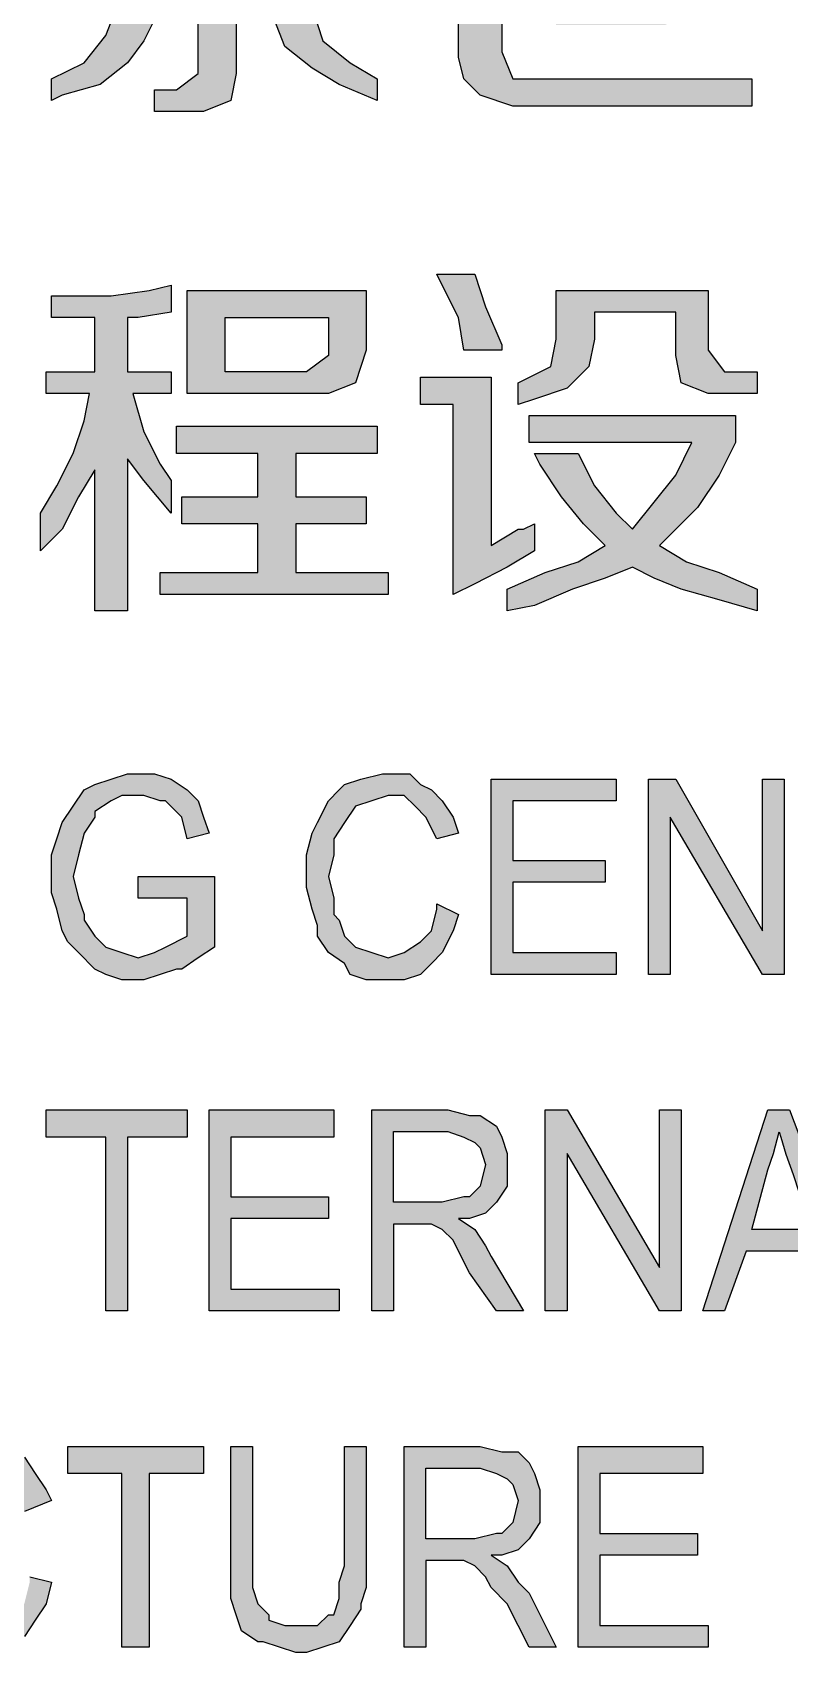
# Model space of a CAD drawing. Extents: x 815029915 to 815825525, y 579155098 to 579748855.
# Drawn here: x 815543155 to 815544057, y 579253276 to 579255209 of the extents above; entities that cross this region are included whole.
import ezdxf

# ---------------------------------------------------------------- set-up
doc = ezdxf.new("R2010")
doc.units = 0
doc.header["$LTSCALE"] = 100
doc.header["$MEASUREMENT"] = 0
doc.layers.add('TK', color=7, linetype='Continuous')

# ---------------------------------------------------------------- blocks, each defined once
blk = doc.blocks.new('cciad-logohatch')
h = blk.add_hatch(color=0)
h.dxf.hatch_style = 1
h.paths.add_polyline_path([(15.706, 17.815), (16.196, 17.815), (16.196, 16.391), (17.178, 16.391), (17.325, 16.44), (17.521, 16.59), (17.619, 16.884), (17.619, 17.815), (18.011, 17.815), (18.011, 18.059), (17.619, 18.059), (17.619, 18.552), (17.276, 18.552), (17.276, 18.059), (16.541, 18.059), (16.541, 18.552), (16.196, 18.552), (16.196, 18.059), (15.706, 18.059), (15.706, 18.454), (15.314, 18.454), (15.314, 18.059), (14.971, 18.059), (14.971, 17.815), (15.314, 17.815), (15.314, 16.098), (15.363, 15.902), (15.51, 15.755), (15.804, 15.657), (17.962, 15.657), (17.962, 15.902), (15.951, 15.902), (15.804, 15.902), (15.706, 16.147)])
h.paths.add_polyline_path([(16.541, 17.815), (17.276, 17.815), (17.276, 16.835), (17.08, 16.639), (16.541, 16.639)], flags=16)
h = blk.add_hatch(color=0)
h.dxf.hatch_style = 1
h.paths.add_polyline_path([(14.285, 17.815), (11.98, 17.815), (11.98, 16.737), (12.962, 16.737), (12.962, 16), (12.962, 15.951), (12.766, 15.804), (12.568, 15.804), (12.568, 15.608), (12.913, 15.608), (13.011, 15.608), (13.256, 15.706), (13.305, 15.951), (13.305, 16.737), (13.844, 16.737), (13.991, 16.737), (14.187, 16.884), (14.285, 17.178)])
h.paths.add_polyline_path([(13.942, 17.57), (13.942, 17.178), (13.942, 17.129), (13.746, 16.982), (12.323, 16.982), (12.323, 17.57)], flags=16)
h = blk.add_hatch(color=0)
h.dxf.hatch_style = 1
h.paths.add_polyline_path([(12.47, 16.245), (12.619, 16.541), (12.225, 16.541), (12.127, 16.294), (11.931, 16.049), (11.637, 15.902), (11.637, 15.706), (11.735, 15.755), (12.078, 15.853), (12.323, 16.049)])
h = blk.add_hatch(color=0)
h.dxf.hatch_style = 1
h.paths.add_polyline_path([(14.089, 16.245), (13.991, 16.541), (13.599, 16.541), (13.648, 16.44), (13.746, 16.196), (13.991, 16), (14.236, 15.853), (14.579, 15.706), (14.579, 15.902), (14.334, 16.049)])
h = blk.add_hatch(color=0)
h.dxf.hatch_style = 1
h.paths.add_polyline_path([(15.559, 13.842), (15.461, 14.136), (15.118, 14.136), (15.167, 14.038), (15.314, 13.744), (15.363, 13.45), (15.706, 13.45), (15.706, 13.499)])
h = blk.add_hatch(color=0)
h.dxf.hatch_style = 1
h.paths.add_polyline_path([(12.47, 12.713), (12.372, 13.058), (12.717, 13.058), (12.717, 13.254), (12.323, 13.254), (12.323, 13.744), (12.421, 13.744), (12.717, 13.793), (12.717, 14.038), (12.519, 13.989), (12.176, 13.94), (11.637, 13.94), (11.637, 13.744), (12.029, 13.744), (12.029, 13.254), (11.588, 13.254), (11.588, 13.058), (11.98, 13.058), (11.931, 12.811), (11.833, 12.517), (11.686, 12.223), (11.539, 11.978), (11.539, 11.635), (11.735, 11.831), (11.882, 12.125), (12.029, 12.37), (12.029, 11.094), (12.323, 11.094), (12.323, 12.468), (12.47, 12.272), (12.717, 11.978), (12.717, 12.272), (12.619, 12.419)])
h = blk.add_hatch(color=0)
h.dxf.hatch_style = 1
h.paths.add_polyline_path([(14.383, 13.156), (14.481, 13.45), (14.481, 13.989), (12.864, 13.989), (12.864, 13.058), (14.04, 13.058), (14.138, 13.058)])
h.paths.add_polyline_path([(13.207, 13.254), (13.207, 13.744), (14.138, 13.744), (14.138, 13.45), (14.138, 13.401), (13.942, 13.254)], flags=16)
h = blk.add_hatch(color=0)
h.dxf.hatch_style = 1
h.paths.add_polyline_path([(16.541, 13.548), (16.541, 13.793), (17.276, 13.793), (17.276, 13.401), (17.325, 13.156), (17.57, 13.058), (18.011, 13.058), (18.011, 13.254), (17.717, 13.254), (17.57, 13.45), (17.57, 13.989), (16.196, 13.989), (16.196, 13.548), (16.147, 13.303), (15.853, 13.156), (15.853, 12.958), (16, 13.007), (16.296, 13.107), (16.492, 13.303)])
h = blk.add_hatch(color=0)
h.dxf.hatch_style = 1
h.paths.add_polyline_path([(15.608, 13.205), (14.971, 13.205), (14.971, 12.958), (15.265, 12.958), (15.265, 11.241), (15.461, 11.339), (15.755, 11.488), (16, 11.635), (16, 11.88), (15.902, 11.831), (15.853, 11.831), (15.608, 11.684)])
h = blk.add_hatch(color=0)
h.dxf.hatch_style = 1
h.paths.add_polyline_path([(13.844, 12.517), (14.579, 12.517), (14.579, 12.762), (12.766, 12.762), (12.766, 12.517), (13.501, 12.517), (13.501, 12.125), (12.815, 12.125), (12.815, 11.88), (13.501, 11.88), (13.501, 11.439), (12.619, 11.439), (12.619, 11.241), (14.677, 11.241), (14.677, 11.439), (13.844, 11.439), (13.844, 11.88), (14.481, 11.88), (14.481, 12.125), (13.844, 12.125)])
h = blk.add_hatch(color=0)
h.dxf.hatch_style = 1
h.paths.add_polyline_path([(17.276, 11.831), (17.472, 12.027), (17.668, 12.321), (17.815, 12.615), (17.815, 12.86), (15.951, 12.86), (15.951, 12.615), (17.423, 12.615), (17.276, 12.321), (17.08, 12.076), (16.884, 11.831), (16.737, 11.978), (16.541, 12.223), (16.394, 12.517), (16, 12.517), (16.049, 12.419), (16.245, 12.125), (16.443, 11.88), (16.639, 11.684), (16.394, 11.537), (16.098, 11.439), (15.755, 11.29), (15.755, 11.094), (16, 11.143), (16.345, 11.29), (16.639, 11.39), (16.884, 11.488), (17.08, 11.39), (17.325, 11.29), (17.668, 11.192), (18.011, 11.094), (18.011, 11.29), (17.668, 11.439), (17.374, 11.537), (17.129, 11.684)])
h = blk.add_hatch(color=0)
h.dxf.hatch_style = 1
h.paths.add_polyline_path([(11.833, 8.691), (11.882, 8.887), (11.931, 9.083), (12.029, 9.23), (12.029, 9.279), (12.176, 9.377), (12.274, 9.426), (12.421, 9.426), (12.47, 9.426), (12.619, 9.377), (12.668, 9.377), (12.815, 9.23), (12.864, 9.034), (13.06, 9.083), (13.011, 9.23), (12.962, 9.377), (12.864, 9.475), (12.717, 9.573), (12.568, 9.622), (12.421, 9.622), (12.323, 9.622), (12.176, 9.573), (12.029, 9.524), (11.931, 9.475), (11.833, 9.328), (11.735, 9.181), (11.686, 9.034), (11.637, 8.887), (11.637, 8.691), (11.637, 8.544), (11.686, 8.397), (11.735, 8.201), (11.784, 8.103), (11.882, 8.005), (12.029, 7.856), (12.127, 7.807), (12.274, 7.758), (12.421, 7.758), (12.47, 7.758), (12.619, 7.807), (12.766, 7.856), (12.815, 7.856), (12.962, 7.956), (13.109, 8.054), (13.109, 8.691), (12.421, 8.691), (12.421, 8.495), (12.864, 8.495), (12.864, 8.152), (12.668, 8.054), (12.568, 8.005), (12.421, 7.956), (12.274, 8.005), (12.127, 8.054), (12.029, 8.152), (11.931, 8.299), (11.931, 8.348), (11.882, 8.495)])
h = blk.add_hatch(color=0)
h.dxf.hatch_style = 1
h.paths.add_polyline_path([(14.187, 8.495), (14.138, 8.691), (14.187, 8.887), (14.187, 9.034), (14.285, 9.181), (14.383, 9.328), (14.53, 9.377), (14.677, 9.426), (14.824, 9.426), (14.922, 9.328), (15.02, 9.23), (15.118, 9.034), (15.314, 9.083), (15.265, 9.23), (15.167, 9.377), (15.069, 9.475), (14.971, 9.524), (14.873, 9.622), (14.677, 9.622), (14.628, 9.622), (14.432, 9.573), (14.285, 9.524), (14.236, 9.475), (14.138, 9.377), (14.04, 9.181), (13.991, 9.083), (13.942, 8.887), (13.942, 8.691), (13.942, 8.593), (13.991, 8.397), (14.04, 8.25), (14.04, 8.152), (14.138, 8.005), (14.285, 7.905), (14.334, 7.807), (14.481, 7.758), (14.677, 7.758), (14.824, 7.758), (14.971, 7.807), (15.069, 7.905), (15.167, 8.005), (15.265, 8.201), (15.314, 8.348), (15.118, 8.446), (15.118, 8.397), (15.069, 8.201), (14.971, 8.103), (14.824, 8.005), (14.677, 7.956), (14.53, 8.005), (14.383, 8.054), (14.285, 8.152), (14.236, 8.299), (14.187, 8.348)])
h = blk.add_hatch(color=0)
h.dxf.hatch_style = 1
h.paths.add_polyline_path([(15.804, 8.642), (16.639, 8.642), (16.639, 8.838), (15.804, 8.838), (15.804, 9.377), (16.737, 9.377), (16.737, 9.573), (15.608, 9.573), (15.608, 7.807), (16.737, 7.807), (16.737, 8.005), (15.804, 8.005)])
h = blk.add_hatch(color=0)
h.dxf.hatch_style = 1
h.paths.add_polyline_path([(17.227, 9.23), (18.06, 7.807), (18.256, 7.807), (18.256, 9.573), (18.06, 9.573), (18.06, 8.201), (17.276, 9.573), (17.031, 9.573), (17.031, 7.807), (17.227, 7.807)])
h = blk.add_hatch(color=0)
h.dxf.hatch_style = 1
h.paths.add_polyline_path([(12.323, 6.337), (12.864, 6.337), (12.864, 6.582), (11.588, 6.582), (11.588, 6.337), (12.127, 6.337), (12.127, 4.767), (12.323, 4.767)])
h = blk.add_hatch(color=0)
h.dxf.hatch_style = 1
h.paths.add_polyline_path([(13.256, 5.6), (14.138, 5.6), (14.138, 5.796), (13.256, 5.796), (13.256, 6.337), (14.187, 6.337), (14.187, 6.582), (13.06, 6.582), (13.06, 4.767), (14.236, 4.767), (14.236, 4.963), (13.256, 4.963)])
h = blk.add_hatch(color=0)
h.dxf.hatch_style = 1
h.paths.add_polyline_path([(15.657, 5.747), (15.755, 5.894), (15.755, 6.09), (15.755, 6.188), (15.706, 6.337), (15.657, 6.435), (15.51, 6.533), (15.412, 6.533), (15.216, 6.582), (14.53, 6.582), (14.53, 4.767), (14.726, 4.767), (14.726, 5.551), (14.971, 5.551), (15.069, 5.551), (15.167, 5.502), (15.265, 5.404), (15.314, 5.306), (15.412, 5.11), (15.657, 4.767), (15.902, 4.767), (15.608, 5.257), (15.559, 5.355), (15.461, 5.502), (15.314, 5.6), (15.412, 5.6), (15.559, 5.649)])
h.paths.add_polyline_path([(14.726, 5.747), (14.726, 6.386), (15.216, 6.386), (15.363, 6.337), (15.461, 6.288), (15.51, 6.239), (15.559, 6.09), (15.51, 5.894), (15.412, 5.796), (15.363, 5.796), (15.167, 5.747)], flags=16)
h = blk.add_hatch(color=0)
h.dxf.hatch_style = 1
h.paths.add_polyline_path([(16.296, 6.188), (17.129, 4.767), (17.325, 4.767), (17.325, 6.582), (17.129, 6.582), (17.129, 5.159), (16.296, 6.582), (16.098, 6.582), (16.098, 4.767), (16.296, 4.767)])
h = blk.add_hatch(color=0)
h.dxf.hatch_style = 1
h.paths.add_polyline_path([(18.305, 6.582), (18.109, 6.582), (17.521, 4.767), (17.717, 4.767), (17.913, 5.306), (18.55, 5.306), (18.746, 4.767), (18.99, 4.767)])
h.paths.add_polyline_path([(17.962, 5.502), (18.109, 6.041), (18.158, 6.188), (18.211, 6.386), (18.224, 6.337), (18.271, 6.183), (18.336, 5.997), (18.501, 5.502)], flags=16)
h = blk.add_hatch(color=0)
h.dxf.hatch_style = 1
h.paths.add_polyline_path([(10.511, 2.46), (10.462, 2.656), (10.511, 2.805), (10.511, 3.001), (10.56, 3.148), (10.707, 3.246), (10.854, 3.344), (11.001, 3.344), (11.098, 3.344), (11.245, 3.246), (11.343, 3.148), (11.392, 2.952), (11.637, 3.05), (11.588, 3.148), (11.49, 3.295), (11.392, 3.442), (11.294, 3.491), (11.147, 3.54), (11.001, 3.54), (10.903, 3.54), (10.756, 3.54), (10.609, 3.442), (10.56, 3.393), (10.462, 3.295), (10.364, 3.148), (10.315, 3.001), (10.266, 2.854), (10.266, 2.656), (10.266, 2.509), (10.315, 2.313), (10.364, 2.166), (10.364, 2.068), (10.462, 1.921), (10.609, 1.823), (10.658, 1.774), (10.805, 1.725), (11.001, 1.676), (11.147, 1.725), (11.294, 1.774), (11.392, 1.823), (11.49, 1.97), (11.588, 2.117), (11.637, 2.313), (11.441, 2.362), (11.441, 2.313), (11.392, 2.117), (11.294, 2.019), (11.147, 1.921), (11.001, 1.872), (10.854, 1.921), (10.707, 1.97), (10.609, 2.068), (10.511, 2.215), (10.511, 2.264)])
h = blk.add_hatch(color=0)
h.dxf.hatch_style = 1
h.paths.add_polyline_path([(12.519, 3.295), (13.011, 3.295), (13.011, 3.54), (11.784, 3.54), (11.784, 3.295), (12.274, 3.295), (12.274, 1.725), (12.519, 1.725)])
h = blk.add_hatch(color=0)
h.dxf.hatch_style = 1
h.paths.add_polyline_path([(13.452, 2.46), (13.452, 3.54), (13.256, 3.54), (13.256, 2.46), (13.256, 2.362), (13.256, 2.166), (13.305, 2.019), (13.354, 1.872), (13.501, 1.774), (13.55, 1.774), (13.697, 1.725), (13.844, 1.676), (13.942, 1.676), (14.089, 1.725), (14.236, 1.774), (14.334, 1.921), (14.432, 2.068), (14.432, 2.117), (14.481, 2.264), (14.481, 2.46), (14.481, 3.54), (14.285, 3.54), (14.285, 2.46), (14.236, 2.313), (14.236, 2.166), (14.187, 2.019), (14.138, 2.019), (14.04, 1.921), (13.844, 1.921), (13.746, 1.921), (13.599, 1.97), (13.599, 2.019), (13.501, 2.117), (13.452, 2.264)])
h = blk.add_hatch(color=0)
h.dxf.hatch_style = 1
h.paths.add_polyline_path([(15.951, 2.705), (16.049, 2.854), (16.049, 3.05), (16.049, 3.148), (16, 3.295), (15.951, 3.393), (15.853, 3.491), (15.706, 3.491), (15.51, 3.54), (14.824, 3.54), (14.824, 1.725), (15.02, 1.725), (15.02, 2.509), (15.265, 2.509), (15.363, 2.509), (15.461, 2.46), (15.559, 2.362), (15.608, 2.264), (15.755, 2.117), (15.951, 1.725), (16.196, 1.725), (15.951, 2.215), (15.853, 2.313), (15.755, 2.46), (15.608, 2.558), (15.706, 2.558), (15.853, 2.607)])
h.paths.add_polyline_path([(15.02, 2.705), (15.02, 2.754), (15.02, 3.344), (15.51, 3.344), (15.657, 3.295), (15.755, 3.246), (15.804, 3.197), (15.853, 3.05), (15.804, 2.854), (15.706, 2.754), (15.657, 2.754), (15.461, 2.705)], flags=16)
h = blk.add_hatch(color=0)
h.dxf.hatch_style = 1
h.paths.add_polyline_path([(17.472, 2.754), (16.59, 2.754), (16.59, 3.295), (17.521, 3.295), (17.521, 3.54), (16.394, 3.54), (16.394, 1.725), (17.57, 1.725), (17.57, 1.921), (16.59, 1.921), (16.59, 2.558), (17.472, 2.558)])
blk = doc.blocks.new('WMF3')
for points in [[(15.49, -5.7399), (15.49, -6.5739), (15.539, -6.6964), (15.6125, -6.6964), (16.618, -6.6964), (16.618, -6.8189), (15.539, -6.8189), (15.3921, -6.7699), (15.3186, -6.6964), (15.2941, -6.5984), (15.2941, -5.7399)], [(13.3333, -12.9263), (13.3823, -12.9997), (13.4313, -13.0732), (13.4558, -13.1222), (13.3333, -13.1712)], [(13.3578, -13.4663), (13.4558, -13.4908), (13.4313, -13.5888), (13.3823, -13.6623), (13.3333, -13.7358)]]:
    blk.add_lwpolyline(points)
for points in [[(14.1428, -6.8434), (14.0938, -6.8434), (13.9212, -6.8434), (13.9212, -6.7454), (14.0204, -6.7454), (14.1183, -6.6719), (14.1183, -6.6474), (14.1183, -6.2788), (13.6273, -6.2788), (13.6273, -5.7399), (14.7797, -5.7399), (14.7797, -6.0584), (14.7307, -6.2053), (14.6327, -6.2788), (14.5592, -6.2788), (14.2898, -6.2788), (14.2898, -6.6719), (14.2653, -6.7944)], [(13.6763, -6.7209), (13.5048, -6.7699), (13.4558, -6.7944), (13.4558, -6.6964), (13.6028, -6.6229), (13.7008, -6.5005), (13.7497, -6.3768), (13.9469, -6.3768), (13.8722, -6.5249), (13.7987, -6.6229)], [(14.9267, -6.7944), (14.7552, -6.7209), (14.6327, -6.6474), (14.5103, -6.5494), (14.4613, -6.427), (14.4368, -6.3768), (14.6327, -6.3768), (14.6817, -6.5249), (14.8042, -6.6229), (14.9267, -6.6964)], [(15.49, -7.9223), (15.3186, -7.9223), (15.2941, -7.7753), (15.2206, -7.6284), (15.1961, -7.5794), (15.3676, -7.5794), (15.4166, -7.7264), (15.49, -7.8978)], [(13.7987, -9.1004), (13.6518, -9.1004), (13.6518, -8.4624), (13.5783, -8.5848), (13.5048, -8.7318), (13.4068, -8.8298), (13.4068, -8.6583), (13.4803, -8.5359), (13.5538, -8.3889), (13.6028, -8.2419), (13.6273, -8.1183), (13.4313, -8.1183), (13.4313, -8.0203), (13.6518, -8.0203), (13.6518, -7.7753), (13.4558, -7.7753), (13.4558, -7.6774), (13.7253, -7.6774), (13.8967, -7.6529), (13.9959, -7.6284), (13.9959, -7.7509), (13.8477, -7.7753), (13.7987, -7.7753), (13.7987, -8.0203), (13.9959, -8.0203), (13.9959, -8.1183), (13.8232, -8.1183), (13.8722, -8.2909), (13.9469, -8.4379), (13.9959, -8.5114), (13.9959, -8.6583), (13.8722, -8.5114), (13.7987, -8.4134)], [(14.7062, -8.1183), (14.6572, -8.1183), (14.0693, -8.1183), (14.0693, -7.6529), (14.8777, -7.6529), (14.8777, -7.9223), (14.8287, -8.0693)], [(16.6425, -8.1183), (16.422, -8.1183), (16.2995, -8.0693), (16.275, -7.9468), (16.275, -7.7509), (15.9076, -7.7509), (15.9076, -7.8733), (15.8831, -7.9958), (15.7851, -8.0938), (15.637, -8.1439), (15.5635, -8.1684), (15.5635, -8.0693), (15.7105, -7.9958), (15.735, -7.8733), (15.735, -7.6529), (16.422, -7.6529), (16.422, -7.9223), (16.4955, -8.0203), (16.6425, -8.0203)], [(14.6082, -8.0203), (14.2408, -8.0203), (14.2408, -7.7753), (14.7062, -7.7753), (14.7062, -7.9223), (14.7062, -7.9468)], [(15.2696, -9.0269), (15.2696, -8.1684), (15.1226, -8.1684), (15.1226, -8.0448), (15.4411, -8.0448), (15.4411, -8.8053), (15.5635, -8.7318), (15.588, -8.7318), (15.637, -8.7073), (15.637, -8.8298), (15.5145, -8.9033), (15.3676, -8.9779)], [(14.9757, -9.0269), (13.9469, -9.0269), (13.9469, -8.9278), (14.3878, -8.9278), (14.3878, -8.7073), (14.0449, -8.7073), (14.0449, -8.5848), (14.3878, -8.5848), (14.3878, -8.3889), (14.0204, -8.3889), (14.0204, -8.2664), (14.9267, -8.2664), (14.9267, -8.3889), (14.5592, -8.3889), (14.5592, -8.5848), (14.8777, -8.5848), (14.8777, -8.7073), (14.5592, -8.7073), (14.5592, -8.9278), (14.9757, -8.9278)], [(16.6425, -9.1004), (16.471, -9.0514), (16.2995, -9.0024), (16.1771, -8.9523), (16.0791, -8.9033), (15.9566, -8.9523), (15.8096, -9.0024), (15.637, -9.0759), (15.5145, -9.1004), (15.5145, -9.0024), (15.686, -8.9278), (15.8341, -8.8788), (15.9566, -8.8053), (15.8586, -8.7073), (15.7595, -8.5848), (15.6615, -8.4379), (15.637, -8.3889), (15.8341, -8.3889), (15.9076, -8.5359), (16.0056, -8.6583), (16.0791, -8.7318), (16.1771, -8.6093), (16.275, -8.4869), (16.3485, -8.3399), (15.6125, -8.3399), (15.6125, -8.2174), (16.5445, -8.2174), (16.5445, -8.3399), (16.471, -8.4869), (16.373, -8.6338), (16.275, -8.7318), (16.2016, -8.8053), (16.324, -8.8788), (16.471, -8.9278), (16.6425, -9.0024)], [(14.1918, -10.6202), (14.1183, -10.6692), (14.0449, -10.7194), (14.0204, -10.7194), (13.9469, -10.7439), (13.8722, -10.7684), (13.8477, -10.7684), (13.7742, -10.7684), (13.7008, -10.7439), (13.6518, -10.7194), (13.5783, -10.6447), (13.5293, -10.5958), (13.5048, -10.5468), (13.4803, -10.4488), (13.4558, -10.3753), (13.4558, -10.3018), (13.4558, -10.2038), (13.4803, -10.1303), (13.5048, -10.0569), (13.5538, -9.9834), (13.6028, -9.9099), (13.6518, -9.8854), (13.7253, -9.8609), (13.7987, -9.8364), (13.8477, -9.8364), (13.9212, -9.8364), (13.9959, -9.8609), (14.0693, -9.9099), (14.1183, -9.9589), (14.1428, -10.0324), (14.1673, -10.1059), (14.0693, -10.1303), (14.0449, -10.0324), (13.9714, -9.9589), (13.9469, -9.9589), (13.8722, -9.9344), (13.8477, -9.9344), (13.7742, -9.9344), (13.7253, -9.9589), (13.6518, -10.0079), (13.6518, -10.0324), (13.6028, -10.1059), (13.5783, -10.2038), (13.5538, -10.3018), (13.5783, -10.3998), (13.6028, -10.4733), (13.6028, -10.4978), (13.6518, -10.5713), (13.7008, -10.6202), (13.7742, -10.6447), (13.8477, -10.6692), (13.9212, -10.6447), (13.9714, -10.6202), (14.0693, -10.5713), (14.0693, -10.3998), (13.8477, -10.3998), (13.8477, -10.3018), (14.1918, -10.3018)], [(15.1226, -10.7439), (15.0491, -10.7684), (14.9757, -10.7684), (14.8777, -10.7684), (14.8042, -10.7439), (14.7797, -10.6949), (14.7062, -10.6447), (14.6572, -10.5713), (14.6572, -10.5223), (14.6327, -10.4488), (14.6082, -10.3508), (14.6082, -10.3018), (14.6082, -10.2038), (14.6327, -10.1059), (14.6572, -10.0569), (14.7062, -9.9589), (14.7552, -9.9099), (14.7797, -9.8854), (14.8532, -9.8609), (14.9512, -9.8364), (14.9757, -9.8364), (15.0736, -9.8364), (15.1226, -9.8854), (15.1716, -9.9099), (15.2206, -9.9589), (15.2696, -10.0324), (15.2941, -10.1059), (15.1961, -10.1303), (15.1471, -10.0324), (15.0981, -9.9834), (15.0491, -9.9344), (14.9757, -9.9344), (14.9022, -9.9589), (14.8287, -9.9834), (14.7797, -10.0569), (14.7307, -10.1303), (14.7307, -10.2038), (14.7062, -10.3018), (14.7307, -10.3998), (14.7307, -10.4733), (14.7552, -10.4978), (14.7797, -10.5713), (14.8287, -10.6202), (14.9022, -10.6447), (14.9757, -10.6692), (15.0491, -10.6447), (15.1226, -10.5958), (15.1716, -10.5468), (15.1961, -10.4488), (15.1961, -10.4243), (15.2941, -10.4733), (15.2696, -10.5468), (15.2206, -10.6447), (15.1716, -10.6949)], [(16.0056, -10.7439), (15.4411, -10.7439), (15.4411, -9.8609), (16.0056, -9.8609), (16.0056, -9.9589), (15.539, -9.9589), (15.539, -10.2283), (15.9566, -10.2283), (15.9566, -10.3263), (15.539, -10.3263), (15.539, -10.6447), (16.0056, -10.6447)], [(16.7649, -10.7439), (16.667, -10.7439), (16.2505, -10.0324), (16.2505, -10.7439), (16.1526, -10.7439), (16.1526, -9.8609), (16.275, -9.8609), (16.667, -10.5468), (16.667, -9.8609), (16.7649, -9.8609)], [(13.7987, -12.2637), (13.7008, -12.2637), (13.7008, -11.4787), (13.4313, -11.4787), (13.4313, -11.3563), (14.0693, -11.3563), (14.0693, -11.4787), (13.7987, -11.4787)], [(14.7552, -12.2637), (14.1673, -12.2637), (14.1673, -11.3563), (14.7307, -11.3563), (14.7307, -11.4787), (14.2653, -11.4787), (14.2653, -11.7493), (14.7062, -11.7493), (14.7062, -11.8473), (14.2653, -11.8473), (14.2653, -12.1658), (14.7552, -12.1658)], [(15.588, -12.2637), (15.4655, -12.2637), (15.3431, -12.0923), (15.2941, -11.9943), (15.2696, -11.9453), (15.2206, -11.8963), (15.1716, -11.8718), (15.1226, -11.8718), (15.0001, -11.8718), (15.0001, -12.2637), (14.9022, -12.2637), (14.9022, -11.3563), (15.2451, -11.3563), (15.3431, -11.3808), (15.3921, -11.3808), (15.4655, -11.4297), (15.49, -11.4787), (15.5145, -11.5534), (15.5145, -11.6024), (15.5145, -11.7003), (15.4655, -11.7738), (15.4166, -11.8228), (15.3431, -11.8473), (15.2941, -11.8473), (15.3676, -11.8963), (15.4166, -11.9698), (15.4411, -12.0188)], [(16.2995, -12.2637), (16.2016, -12.2637), (15.7851, -11.5534), (15.7851, -12.2637), (15.686, -12.2637), (15.686, -11.3563), (15.7851, -11.3563), (16.2016, -12.0678), (16.2016, -11.3563), (16.2995, -11.3563)], [(17.0099, -12.2637), (16.9119, -11.9943), (16.5935, -11.9943), (16.4955, -12.2637), (16.3975, -12.2637), (16.6915, -11.3563), (16.7894, -11.3563), (17.1324, -12.2637)], [(15.3431, -11.7493), (15.3186, -11.7493), (15.2206, -11.7738), (15.0001, -11.7738), (15.0001, -11.4542), (15.2451, -11.4542), (15.3186, -11.4787), (15.3676, -11.5032), (15.3921, -11.5277), (15.4166, -11.6024), (15.3921, -11.7003)], [(16.618, -11.8963), (16.6915, -11.6269), (16.716, -11.5534), (16.7425, -11.4545), (16.7493, -11.4787), (16.7726, -11.5559), (16.8051, -11.6485), (16.8874, -11.8963)], [(13.8967, -13.7847), (13.7742, -13.7847), (13.7742, -12.9997), (13.5293, -12.9997), (13.5293, -12.8773), (14.1428, -12.8773), (14.1428, -12.9997), (13.8967, -12.9997)], [(14.8532, -13.6133), (14.8042, -13.6868), (14.7552, -13.7602), (14.6817, -13.7847), (14.6082, -13.8092), (14.5592, -13.8092), (14.4858, -13.7847), (14.4123, -13.7602), (14.3878, -13.7602), (14.3143, -13.7113), (14.2898, -13.6378), (14.2653, -13.5643), (14.2653, -13.4663), (14.2653, -13.4173), (14.2653, -12.8773), (14.3633, -12.8773), (14.3633, -13.4173), (14.3633, -13.5153), (14.3878, -13.5888), (14.4368, -13.6378), (14.4368, -13.6623), (14.5103, -13.6868), (14.5592, -13.6868), (14.6572, -13.6868), (14.7062, -13.6378), (14.7307, -13.6378), (14.7552, -13.5643), (14.7552, -13.4908), (14.7797, -13.4173), (14.7797, -12.8773), (14.8777, -12.8773), (14.8777, -13.4173), (14.8777, -13.5153), (14.8532, -13.5888)], [(15.735, -13.7847), (15.6125, -13.7847), (15.5145, -13.5888), (15.4411, -13.5153), (15.4166, -13.4663), (15.3676, -13.4173), (15.3186, -13.3928), (15.2696, -13.3928), (15.1471, -13.3928), (15.1471, -13.7847), (15.0491, -13.7847), (15.0491, -12.8773), (15.3921, -12.8773), (15.49, -12.9018), (15.5635, -12.9018), (15.6125, -12.9508), (15.637, -12.9997), (15.6615, -13.0732), (15.6615, -13.1222), (15.6615, -13.2202), (15.6125, -13.2948), (15.5635, -13.3438), (15.49, -13.3683), (15.4411, -13.3683), (15.5145, -13.4173), (15.5635, -13.4908), (15.6125, -13.5398)], [(16.422, -13.7847), (15.8341, -13.7847), (15.8341, -12.8773), (16.3975, -12.8773), (16.3975, -12.9997), (15.9321, -12.9997), (15.9321, -13.2703), (16.373, -13.2703), (16.373, -13.3683), (15.9321, -13.3683), (15.9321, -13.6868), (16.422, -13.6868)], [(15.539, -13.2202), (15.49, -13.2703), (15.4655, -13.2703), (15.3676, -13.2948), (15.1471, -13.2948), (15.1471, -13.2703), (15.1471, -12.9752), (15.3921, -12.9752), (15.4655, -12.9997), (15.5145, -13.0242), (15.539, -13.0487), (15.5635, -13.1222)]]:
    blk.add_lwpolyline(points, close=True)
blk = doc.blocks.new('cciad-logoline')
at = {"xscale": 2, "yscale": 2, "zscale": 2}
blk.add_blockref('WMF3', (-15.274, 29.294), dxfattribs=at)
blk = doc.blocks.new('cciad-logo')
at = {"color": 0}
for name in ['cciad-logohatch', 'cciad-logoline']:
    blk.add_blockref(name, (0, 0), dxfattribs=at)
blk = doc.blocks.new('CCIAD-TK-A2-图签')
at = {"layer": 'TK', "color": 0, "xscale": 1.32, "yscale": 1.32, "zscale": 1.32}
blk.add_blockref('cciad-logo', (532.639, 358.248), dxfattribs=at)

msp = doc.modelspace()

# ---------------------------------------------------------------- block references
at = {"layer": 'TK', "xscale": 100, "yscale": 100, "zscale": 100}
msp.add_blockref('CCIAD-TK-A2-图签', (815488377.3, 579217229.9), dxfattribs=at)

doc.saveas('drawing.dxf')
